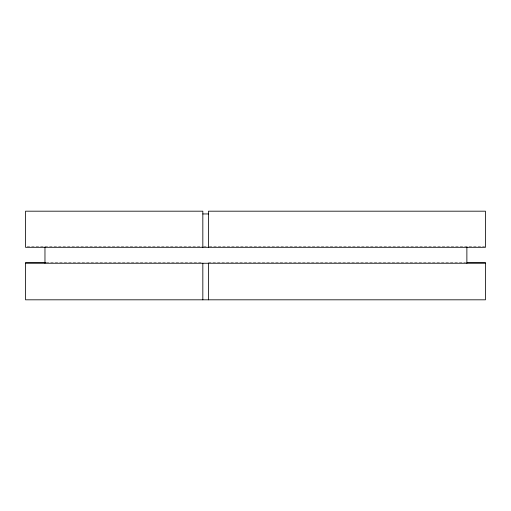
<?xml version="1.0" encoding="UTF-8"?>
<svg xmlns="http://www.w3.org/2000/svg" width="511" height="511" viewBox="0 0 511 511"><rect width="100%" height="100%" fill="white"/><g stroke="black" fill="none" stroke-linecap="round" stroke-linejoin="round"><path stroke-width="0.38" stroke-dasharray="2.56 1.92" d="M27.14 246.315L202.03 246.315M203.531 246.34L207.76 246.34M209.261 246.34L484.652 246.315M46.22 262.507L202.829 262.526M208.469 262.526L465.495 262.507"/><path stroke-width="0.77" d="M202.829 213.943L208.469 213.943M45.422 262.507L25.55 262.507L25.55 299.816L485.45 299.816L485.45 262.507L467.092 262.507M25.55 263.261L485.45 263.261M466.875 247.107L466.875 263.229M208.469 247.318L208.469 211.184L485.45 211.184L485.45 247.318L25.55 247.318L25.55 211.184L202.829 211.184L202.829 247.318M208.469 263.261L208.469 299.816M202.829 263.261L202.829 299.816M44.968 247.107L44.968 263.229"/></g></svg>
